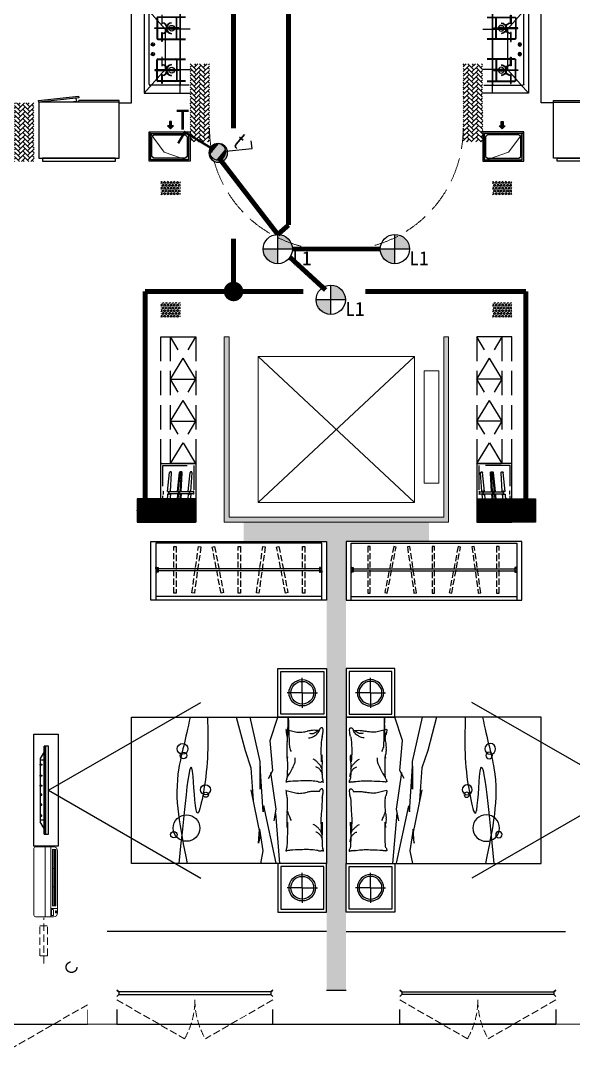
# Model space of a CAD drawing. Extents: x 2803505 to 5851001, y -1372902 to 24339.
# Drawn here: x 3653981 to 3659640, y -947623 to -936883 of the extents above; entities that cross this region are included whole.
import ezdxf
from ezdxf.enums import TextEntityAlignment as Align

# ---------------------------------------------------------------- set-up
doc = ezdxf.new("R2010")
doc.units = 0
doc.header["$LTSCALE"] = 1000
doc.header["$MEASUREMENT"] = 0
for name, pattern in [('3.5方案汇报，与郭总、侯月琴确定户型_t8$0$高层_t8$0$DASH', [0.35, 0.25, -0.1]), ('A户型$0$DASH', [0.35, 0.25, -0.1]), ('DASH', [0.35, 0.25, -0.1]), ('HIDDEN', [0.375, 0.25, -0.125])]:
    doc.linetypes.add(name, pattern=pattern)
doc.layers.get('0').update_dxf_attribs({"linetype": 'CONTINUOUS'})
for name, color, linetype in [('!!电气', 1, 'CONTINUOUS'), ('3-栏杆1', 252, 'CONTINUOUS'), ('3.5方案汇报，与郭总、侯月琴确定户型_t8$0$2020.03.04 -1安徽标准化洋房户型(UA）_t8_t8$0$A-家具-FURN', 251, 'CONTINUOUS'), ('3.5方案汇报，与郭总、侯月琴确定户型_t8$0$2020.03.04 -1安徽标准化洋房户型(UA）_t8_t8$0$fur', 252, 'CONTINUOUS'), ('3.5方案汇报，与郭总、侯月琴确定户型_t8$0$2020.03.04 -1安徽标准化洋房户型(UA）_t8_t8$0$FURN', 252, 'CONTINUOUS'), ('3.5方案汇报，与郭总、侯月琴确定户型_t8$0$2020.03.04 -1安徽标准化洋房户型(UA）_t8_t8$0$看线', 154, 'CONTINUOUS'), ('3.5方案汇报，与郭总、侯月琴确定户型_t8$0$高层_t8$0$LS-家具-LB', 8, 'CONTINUOUS'), ('5fur', 175, 'CONTINUOUS'), ('A-标注', 1, 'CONTINUOUS'), ('AH-FURNITURE', 1, 'CONTINUOUS'), ('DIM-照明', 7, 'CONTINUOUS'), ('E-天花灯具', 92, 'CONTINUOUS'), ('E-灯具开关', 92, 'CONTINUOUS'), ('EQUIP-照明', 3, 'CONTINUOUS'), ('EQUIP-箱柜', 3, 'CONTINUOUS'), ('LS-家具-LB', 8, 'CONTINUOUS'), ('LVTRY', 252, 'CONTINUOUS'), ('VPIPE-雨水', 4, 'DASH'), ('WIRE-动力', 7, 'CONTINUOUS'), ('WIRE-插座', 2, 'CONTINUOUS'), ('WIRE-照明', 2, 'CONTINUOUS'), ('保温', 6, 'CONTINUOUS'), ('建筑-排气道', 252, 'CONTINUOUS'), ('看线', 185, 'CONTINUOUS')]:
    doc.layers.add(name, color=color, linetype=linetype)
for name, color, linetype, lineweight in [('3.5方案汇报，与郭总、侯月琴确定户型_t8$0$STAIR', 2, 'CONTINUOUS', 18), ('PUB_HATCH', 8, 'CONTINUOUS', 9), ('STAIR', 252, 'CONTINUOUS', 20), ('WINDOW', 146, 'CONTINUOUS', 20), ('填充', 251, 'CONTINUOUS', 5), ('平面-空调室内机', 176, 'CONTINUOUS', 9), ('平面-空调预留孔', 252, 'CONTINUOUS', 15), ('立面-洞口示意', 252, 'CONTINUOUS', 13)]:
    doc.layers.add(name, color=color, linetype=linetype, lineweight=lineweight)
doc.styles.add('_TCH_LABEL', font='COMPLEX', dxfattribs={"bigfont": 'GBCBIG'})
doc.styles.add('_TEL_DIM', font='SIMPLEX', dxfattribs={"width": 0.8, "height": 3.5, "bigfont": 'HZTXT'})
doc.styles.add('DIM_FONT', font='SIMPLEX', dxfattribs={"width": 0.7, "bigfont": 'GBCBIG'})
doc.styles.add('黑体', font='simhei.ttf')
pattern_1 = [(45, (0, 0), (0, 47.4157523), [100.584, -33.528]), (135, (23.708, 23.708), (3e-15, 47.4157523), [100.584, -33.528])]
pattern_2 = [(90, (0, 0), (-16.49778, 1e-15), [9.525, -19.05]), (210, (0, 0), (8.24889, -14.2874966), [9.525, -19.05]), (150, (6e-16, 9.525), (-8.24889, -14.2874966), [9.525, -19.05])]

# ---------------------------------------------------------------- blocks, each defined once
blk = doc.blocks.new('rtyg7uyhg')
at = {"layer": 'LVTRY'}
for p, q in [((193590, 45458), (193590, 45069)), ((194235, 45489), (193621, 45489)), ((193926, 45440), (193940, 45432)), ((194265, 45069), (194265, 45458)), ((193621, 45131), (193621, 45346)), ((193682, 45407), (193888, 45407)), ((193896, 45430), (193858, 45326)), ((193858, 45326), (193875, 45316)), ((193875, 45316), (193946, 45401)), ((194010, 45346), (194010, 45131)), ((194051, 45131), (194051, 45346)), ((194112, 45407), (194173, 45407)), ((194235, 45346), (194235, 45131)), ((193621, 45039), (194235, 45039)), ((193948, 45069), (193682, 45069)), ((194173, 45069), (194112, 45069))]:
    blk.add_line(p, q, dxfattribs=at)
for centre, radius in [((193866, 45438), 20.5), ((193989, 45438), 20.5), ((194071, 45438), 20.5), ((193815, 45238), 25.6), ((194137, 45238), 25.6)]:
    blk.add_circle(centre, radius, dxfattribs=at)
for centre, radius, start, end in [((193621, 45458), 30.7, 90, 180), ((193916, 45423), 20.5, 60, 159.4623), ((193930, 45414), 20.5, 320.5377, 60), ((194235, 45458), 30.7, 360, 90), ((193682, 45346), 61.4, 90, 180), ((193948, 45346), 61.4, 360, 90), ((194112, 45346), 61.4, 90, 180), ((194173, 45346), 61.4, 360, 90), ((193682, 45131), 61.4, 180, 270), ((193948, 45131), 61.4, 270, 360), ((194112, 45131), 61.4, 180, 270), ((194173, 45131), 61.4, 270, 360), ((193621, 45069), 30.7, 180, 270), ((194235, 45069), 30.7, 270, 360)]:
    blk.add_arc(centre, radius, start, end, dxfattribs=at)
at = {"layer": 'LVTRY', "style": 'DIM_FONT', "width": 0.8, "flags": 9}
for tag in ['YSIZE', 'XSIZE']:
    blk.add_attdef(tag, (193928, 45488), '', height=0.5, rotation=90, dxfattribs=at)
blk = doc.blocks.new('A$C60D053AF')
at = {"layer": 'AH-FURNITURE', "color": 8}
for p, q in [((233, -90), (128, -90)), ((193, -71), (328, -71)), ((193, -91), (328, -91)), ((342, -97), (370, -143)), ((356, -83), (384, -129)), ((233, -110), (128, -110)), ((245, -129), (245, -122)), ((265, -129), (265, -122)), ((255, -281), (255, -251)), ((255, -281), (393, -281)), ((393, -281), (393, -251))]:
    blk.add_line(p, q, dxfattribs=at)
for points in [[(170, -68, 1), (170, -94), (193, -94), (193, -68)], [(234, -251), (414, -251, 0.414214), (424, -241), (424, -111, 0.414214), (414, -101), (234, -101, 0.414214), (224, -111), (224, -241, 0.414214)], [(268, -122), (268, -107, 0.414214), (248, -87), (233, -87), (233, -113), (242, -113), (242, -122)], [(242, -152, 1), (268, -152), (268, -129), (242, -129)], [(384, -161, 1), (402, -143), (386, -127), (368, -145)]]:
    blk.add_lwpolyline(points, format="xyb", close=True, dxfattribs=at)
for centre, radius in [((100, -100), 30), ((255, -152), 15), ((255, -152), 10), ((393, -152), 15), ((393, -152), 10)]:
    blk.add_circle(centre, radius, dxfattribs=at)
for radius in [40, 20]:
    blk.add_arc((328, -111), radius, 45, 90, dxfattribs=at)
blk = doc.blocks.new('A-Kitchen-7')
at = {"layer": 'LVTRY'}
for p, q in [((-519, 780), (-7, 834)), ((-4, 811), (-515, 756)), ((-29, 767), (-35, 806)), ((-7, 834), (-4, 811)), ((-515, 756), (-519, 780)), ((515, 756), (-515, 756)), ((-515, 756), (-515, 40)), ((-486, 761), (-485, 756)), ((-29, 767), (-112, 756)), ((515, 780), (0, 780)), ((0, 756), (0, 780)), ((515, 756), (515, 780)), ((515, 40), (515, 756)), ((-515, 40), (515, 40))]:
    blk.add_line(p, q, dxfattribs=at)
blk.add_lwpolyline([(-469, 40), (-469, 0), (469, 0), (469, 40)], close=True, dxfattribs=at)
blk = doc.blocks.new('FRSDFDGDGDRGDR')
at = {"layer": '平面-空调预留孔', "color": 252}
for p, q in [((699612, 775044), (699612, 775441)), ((699619, 775448), (699746, 775448)), ((699746, 775448), (699746, 775355)), ((699720, 775342), (699720, 775143)), ((699727, 775349), (699740, 775349)), ((699727, 775136), (699740, 775136)), ((699746, 775130), (699746, 775037)), ((699746, 775037), (699619, 775037))]:
    blk.add_line(p, q, dxfattribs=at)
blk.add_lwpolyline([(699766, 775167), (699793, 775154), (699793, 775057), (699766, 775044), (699766, 775018), (699619, 775018, -0.414214), (699593, 775044), (699593, 775441, -0.414214), (699619, 775468), (699766, 775468), (699766, 775441), (699793, 775428), (699793, 775332), (699766, 775318)], format="xyb", close=True, dxfattribs=at)
for centre, radius in [((699740, 775332), 10.6), ((699740, 775243), 15.8), ((699740, 775154), 10.6)]:
    blk.add_circle(centre, radius, dxfattribs=at)
for centre, start, end in [((699619, 775441), 90, 180), ((699727, 775342), 90, 180), ((699740, 775355), 270, 360), ((699727, 775143), 180, 270), ((699740, 775130), 0, 90), ((699619, 775044), 180, 270)]:
    blk.add_arc(centre, 6.6, start, end, dxfattribs=at)
blk = doc.blocks.new('*U153')
h = blk.add_hatch(color=5)
h.set_gradient(color1=(0, 0, 255), rotation=180, tint=1)
h.paths.add_polyline_path([(0, 0), (-6.35, -6.35), (-6.35, -2.159), (-15, -2.159), (-15, 2.159), (-6.35, 2.159), (-6.35, 6.35)])
at = {"color": 0, "linetype": 'Continuous'}
blk.add_lwpolyline([(0, 0), (-6.35, -6.35), (-6.35, -2.159), (-15, -2.159), (-15, 2.159), (-6.35, 2.159), (-6.35, 6.35)], close=True, dxfattribs=at)
blk = doc.blocks.new('GDGDRGDRGRD')
at = {"layer": 'PUB_HATCH'}
blk.add_hatch(color=252, dxfattribs=at).paths.add_polyline_path([(430320, 370174), (430320, 370444), (430180, 370444), (430180, 370429), (430285, 370429), (430305, 370409), (430305, 370209), (430285, 370189), (429965, 370189), (429945, 370209), (429945, 370409), (429965, 370429), (430070, 370429), (430070, 370444), (429930, 370444), (429930, 370174)])
at = {"layer": 'LVTRY', "color": 251}
for p, q in [((430081, 371515), (429865, 371758)), ((430335, 371758), (429865, 371758)), ((429865, 371758), (429865, 370858)), ((430235, 370858), (430235, 371758)), ((430335, 371515), (430081, 371515)), ((430081, 371515), (430081, 371100)), ((429865, 370858), (430081, 371100)), ((430081, 371100), (430335, 371100)), ((429865, 370858), (430335, 370858))]:
    blk.add_line(p, q, dxfattribs=at)
at = {"layer": 'LVTRY'}
for p, q in [((429915, 370948), (429915, 371668)), ((429925, 371678), (430325, 371678)), ((429995, 371628), (429995, 371418)), ((430000, 371628), (430000, 371418)), ((430290, 371638), (430005, 371638)), ((430290, 371633), (430005, 371633)), ((430045, 371658), (430045, 371568)), ((430050, 371658), (430045, 371658)), ((430050, 371568), (430050, 371658)), ((430195, 371418), (430195, 371628)), ((430200, 371418), (430200, 371628)), ((430235, 371668), (430235, 370948)), ((429975, 371526), (430102, 371526)), ((429975, 371521), (429975, 371526)), ((430102, 371521), (429975, 371521)), ((430045, 371568), (430050, 371568)), ((430220, 371526), (430092, 371526)), ((430092, 371526), (430092, 371521)), ((430092, 371521), (430220, 371521)), ((430102, 371526), (430102, 371521)), ((430220, 371521), (430220, 371526)), ((430235, 371100), (430235, 371515)), ((430005, 371413), (430290, 371413)), ((430005, 371408), (430290, 371408)), ((430045, 371388), (430045, 371478)), ((430045, 371478), (430050, 371478)), ((430050, 371478), (430050, 371388)), ((429935, 371358), (429974, 371358)), ((429955, 371339), (429955, 371378)), ((430050, 371388), (430045, 371388)), ((429935, 371258), (429974, 371258)), ((429955, 371239), (429955, 371278)), ((429995, 370988), (429995, 371198)), ((430000, 370988), (430000, 371198)), ((430005, 371208), (430290, 371208)), ((430005, 371203), (430290, 371203)), ((430045, 371228), (430045, 371138)), ((430050, 371228), (430045, 371228)), ((430050, 371138), (430050, 371228)), ((430195, 371198), (430195, 370988)), ((430200, 371198), (430200, 370988)), ((430102, 371096), (429975, 371096)), ((429975, 371096), (429975, 371091)), ((429975, 371091), (430102, 371091)), ((430045, 371138), (430050, 371138)), ((430092, 371091), (430092, 371096)), ((430092, 371096), (430220, 371096)), ((430220, 371091), (430092, 371091)), ((430102, 371091), (430102, 371096)), ((430220, 371096), (430220, 371091)), ((430290, 370983), (430005, 370983)), ((430290, 370978), (430005, 370978)), ((430045, 370958), (430045, 371048)), ((430045, 371048), (430050, 371048)), ((430050, 371048), (430050, 370958)), ((430325, 370938), (429925, 370938)), ((430050, 370958), (430045, 370958))]:
    blk.add_line(p, q, dxfattribs=at)
at = {"layer": 'LVTRY', "color": 252}
for p, q in [((430070, 370429), (430070, 370444)), ((430180, 370429), (430180, 370444))]:
    blk.add_line(p, q, dxfattribs=at)
at = {"layer": 'LVTRY'}
blk.add_lwpolyline([(429609, 370758), (429735, 370758), (429735, 371758), (427635, 371758)], dxfattribs=at)
at = {"layer": 'LVTRY', "color": 252}
for points in [[(430335, 370159), (429915, 370159), (429915, 370459), (430335, 370459)], [(430320, 370174), (429930, 370174), (429930, 370444), (430320, 370444)], [(429965, 370429), (430285, 370429), (430305, 370409), (430305, 370209), (430285, 370189), (429965, 370189), (429945, 370209), (429945, 370409), (429965, 370429)]]:
    blk.add_lwpolyline(points, close=True, dxfattribs=at)
at = {"layer": 'LVTRY'}
for centre, radius in [((430147, 371523), 29.7), ((430147, 371523), 11.7), ((429955, 371358), 17), ((429955, 371258), 17), ((430147, 371093), 29.7), ((430147, 371093), 11.7)]:
    blk.add_circle(centre, radius, dxfattribs=at)
for centre, radius, start, end in [((429925, 371668), 10, 90, 180), ((430005, 371628), 10, 90, 180), ((430005, 371628), 5, 90, 180), ((430190, 371628), 10, 0, 90), ((430190, 371628), 5, 0, 90), ((430225, 371668), 10, 0, 90), ((430047, 371523), 56.7, 2.2742, 87.7258), ((430047, 371523), 52.2, 2.4704, 87.5296), ((430047, 371523), 56.7, 272.2742, 357.7258), ((430047, 371523), 52.2, 272.4704, 357.5296), ((430147, 371523), 56.7, 92.2742, 177.7258), ((430147, 371523), 56.7, 182.2742, 267.7258), ((430147, 371523), 52.2, 92.4704, 177.5296), ((430147, 371523), 52.2, 182.4704, 267.5296), ((430005, 371418), 10, 180, 270), ((430005, 371418), 5, 180, 270), ((430190, 371418), 5, 270, 0), ((430190, 371418), 10, 270, 0), ((430005, 371198), 10, 90, 180), ((430005, 371198), 5, 90, 180), ((430190, 371198), 10, 0, 90), ((430190, 371198), 5, 0, 90), ((430047, 371093), 56.7, 2.2742, 87.7258), ((430047, 371093), 52.2, 2.4704, 87.5296), ((430047, 371093), 56.7, 272.2742, 357.7258), ((430047, 371093), 52.2, 272.4704, 357.5296), ((430147, 371093), 56.7, 92.2742, 177.7258), ((430147, 371093), 56.7, 182.2742, 267.7258), ((430147, 371093), 52.2, 92.4704, 177.5296), ((430147, 371093), 52.2, 182.4704, 267.5296), ((430005, 370988), 10, 180, 270), ((430005, 370988), 5, 180, 270), ((430190, 370988), 5, 270, 0), ((430190, 370988), 10, 270, 0), ((429925, 370948), 10, 180, 270), ((430225, 370948), 10, 270, 0)]:
    blk.add_arc(centre, radius, start, end, dxfattribs=at)
at = {"layer": '立面-洞口示意', "color": 252}
blk.add_lwpolyline([(430335, 370159), (430071, 370253), (429915, 370459)], dxfattribs=at)
at = {"xscale": -1, "rotation": 270}
blk.add_blockref('FRSDFDGDGDRGDR', (-345583, -327434), dxfattribs=at)
at = {"xscale": -1}
blk.add_blockref('rtyg7uyhg', (622600, 326770), dxfattribs=at)
at = {"rotation": 270}
blk.add_blockref('A$C60D053AF', (430335, 372358), dxfattribs=at)
at = {"layer": 'LVTRY', "color": 1, "extrusion": (0, 0, -1), "xscale": -0.7999999999883585, "yscale": 0.7999999999883585, "zscale": -0.7999999999883585}
blk.add_blockref('A-Kitchen-7', (-429197, 370159), dxfattribs=at)
at = {"layer": '建筑-排气道', "xscale": -5, "yscale": 5, "zscale": 5, "rotation": 90}
blk.add_blockref('*U153', (430135, 370491), dxfattribs=at)
blk = doc.blocks.new('GDFGDGRD')
at = {"layer": '保温', "linetype": 'ByBlock', "ltscale": 10}
h = blk.add_hatch(dxfattribs=at)
h.set_pattern_fill('AR-HBONE', color=251, scale=55)
h.set_pattern_definition(pattern_1)
h.paths.add_polyline_path([(431617, 372624), (431817, 372624), (431817, 373424), (431617, 373424)])
h = blk.add_hatch(dxfattribs=at)
h.set_pattern_fill('AR-HBONE', color=251, scale=55)
h.set_pattern_definition(pattern_1)
h.paths.add_polyline_path([(434617, 372624), (434417, 372624), (434416, 373424), (434616, 373424)])
h = blk.add_hatch(dxfattribs=at)
h.set_pattern_fill('AR-HBONE', color=251, scale=55)
h.set_pattern_definition(pattern_1)
h.paths.add_polyline_path([(430018, 372424), (430017, 373024), (429817, 373024), (429818, 372424)])
at = {"layer": '保温', "linetype": 'Continuous', "ltscale": 10}
h = blk.add_hatch(dxfattribs=at)
h.set_pattern_fill('HEX', color=251, scale=10, angle=90, style=0)
h.set_pattern_definition(pattern_2)
h.paths.add_polyline_path([(431317, 372074), (431517, 372074), (431517, 372224), (431317, 372224)])
h = blk.add_hatch(dxfattribs=at)
h.set_pattern_fill('HEX', color=251, scale=10, angle=90, style=0)
h.set_pattern_definition(pattern_2)
h.paths.add_polyline_path([(434917, 372074), (434717, 372074), (434716, 372224), (434916, 372224)])
h = blk.add_hatch(dxfattribs=at)
h.set_pattern_fill('HEX', color=251, scale=10, angle=90, style=0)
h.set_pattern_definition(pattern_2)
h.paths.add_polyline_path([(431317, 370824), (431517, 370824), (431517, 370974), (431317, 370974)])
h = blk.add_hatch(dxfattribs=at)
h.set_pattern_fill('HEX', color=251, scale=10, angle=90, style=0)
h.set_pattern_definition(pattern_2)
h.paths.add_polyline_path([(434917, 370824), (434717, 370824), (434716, 370974), (434916, 370974)])
h = blk.add_hatch(dxfattribs=at)
h.set_pattern_fill('HEX', color=251, scale=10, angle=90, style=0)
h.set_pattern_definition([(90, (-70765.891, -151624.736), (-16.49778, 1e-15), [9.525, -19.05]), (210, (-70765.891, -151624.736), (8.24889, -14.2874966), [9.525, -19.05]), (150, (-70765.891, -151615.211), (-8.24889, -14.2874966), [9.525, -19.05])])
h.paths.add_polyline_path([(434067, 368524), (434067, 368724), (432167, 368724), (432167, 368524)])
h = blk.add_hatch(dxfattribs=at)
h.set_pattern_fill('HEX', color=251, scale=10, angle=90, style=0)
h.set_pattern_definition([(90, (-70765.891, -152124.736), (-16.49778, 1e-15), [9.525, -19.05]), (210, (-70765.891, -152124.736), (8.24889, -14.2874966), [9.525, -19.05]), (150, (-70765.891, -152115.211), (-8.24889, -14.2874966), [9.525, -19.05])])
h.paths.add_polyline_path([(433017, 363924), (433217, 363924), (433217, 368524), (433017, 368524)])
at = {"layer": '保温', "color": 251, "linetype": 'ByBlock', "ltscale": 10}
blk.add_line((433017, 363924), (433217, 363924), dxfattribs=at)
blk = doc.blocks.new('dongkong')
at = {"layer": '平面-空调预留孔', "color": 8, "linetype": 'HIDDEN', "ltscale": 0.3}
for p, q in [((-603796, 210900), (-603796, 210431)), ((-603836, 210821), (-603836, 210511)), ((-603836, 210821), (-603756, 210821)), ((-603756, 210821), (-603756, 210511))]:
    blk.add_line(p, q, dxfattribs=at)
blk.add_lwpolyline([(-603756, 210511), (-603836, 210511)], dxfattribs=at)
blk = doc.blocks.new('A$C001338C2')
at = {"color": 8}
for p, q in [((845, 304), (55, 304)), ((109, 215), (109, 304)), ((0, 249), (0, 22)), ((900, 22), (900, 249)), ((22, 0), (878, 0))]:
    blk.add_line(p, q, dxfattribs=at)
at = {"color": 8, "lineweight": 5}
for p, q in [((865, 279), (144, 279)), ((144, 279), (144, 266)), ((387, 279), (144, 279)), ((144, 279), (144, 253)), ((387, 240), (387, 279)), ((865, 279), (622, 279)), ((622, 279), (622, 240)), ((865, 253), (865, 279)), ((900, 215), (0, 215)), ((900, 143), (0, 143)), ((144, 266), (865, 266)), ((144, 240), (144, 253)), ((144, 253), (865, 253)), ((865, 240), (144, 240)), ((622, 240), (387, 240)), ((865, 266), (865, 240))]:
    blk.add_line(p, q, dxfattribs=at)
at = {"color": 8}
for points in [[(73, 275), (57, 275, -0.414214), (51, 281), (51, 283, -0.414214), (57, 289), (73, 289, -0.414214), (79, 283), (79, 281, -0.414214)], [(89, 226), (22, 226, -0.414214), (17, 232), (17, 243, -0.414214), (22, 249), (89, 249, -0.414214), (95, 243), (95, 232, -0.414214)]]:
    blk.add_lwpolyline(points, format="xyb", close=True, dxfattribs=at)
for centre, radius, start, end in [((55, 249), 55, 90, 180), ((845, 249), 55, 360, 90), ((22, 22), 22, 180, 270), ((878, 22), 22, 270, 360)]:
    blk.add_arc(centre, radius, start, end, dxfattribs=at)
blk = doc.blocks.new('ASDFSD')
at = {"layer": '3-栏杆1', "color": 5}
for p, q in [((681763, 334938), (681742, 334955)), ((681742, 334955), (681763, 334938)), ((681742, 334888), (681763, 334908)), ((683322, 334937), (681763, 334938)), ((681763, 334938), (681763, 334908)), ((681763, 334908), (683322, 334908)), ((683322, 334938), (683342, 334955)), ((683342, 334955), (683322, 334938)), ((683322, 334938), (683322, 334908)), ((683322, 334908), (683342, 334888)), ((683342, 334888), (683322, 334908))]:
    blk.add_line(p, q, dxfattribs=at)
blk = doc.blocks.new('FGDGDGRDGRRD')
at = {"color": 252}
for p, q in [((430035, 366458), (430035, 367058)), ((430035, 367058), (430395, 367058)), ((430035, 366458), (430035, 367058)), ((430035, 367058), (430395, 367058)), ((430395, 367058), (430395, 366458)), ((430395, 367058), (430395, 367058)), ((430395, 367058), (430395, 366458)), ((430395, 367058), (430395, 367058)), ((430395, 366458), (430035, 366458)), ((430395, 366458), (430035, 366458))]:
    blk.add_line(p, q, dxfattribs=at)
at = {"layer": '5fur', "color": 252, "linetype": 'A户型$0$DASH'}
for p, q in [((430035, 368358), (430395, 368358)), ((430035, 367058), (430035, 368358)), ((430035, 368358), (430395, 368358)), ((430035, 367058), (430035, 368358)), ((430135, 368358), (430395, 368358)), ((430135, 367058), (430135, 368358)), ((430135, 367925), (430395, 368358)), ((430395, 367925), (430135, 368358)), ((430135, 368358), (430395, 368358)), ((430135, 367058), (430135, 368358)), ((430135, 367925), (430395, 368358)), ((430395, 367925), (430135, 368358)), ((430395, 368358), (430395, 367058)), ((430395, 368358), (430395, 367058)), ((430395, 368358), (430395, 367058)), ((430395, 368358), (430395, 367058)), ((430135, 367925), (430395, 367925)), ((430395, 367492), (430135, 367925)), ((430135, 367492), (430395, 367925)), ((430135, 367925), (430395, 367925)), ((430395, 367492), (430135, 367925)), ((430135, 367492), (430395, 367925)), ((430135, 367492), (430395, 367492)), ((430135, 367058), (430395, 367492)), ((430395, 367058), (430135, 367492)), ((430135, 367492), (430395, 367492)), ((430135, 367058), (430395, 367492)), ((430395, 367058), (430135, 367492)), ((430395, 367058), (430035, 367058)), ((430395, 367058), (430035, 367058)), ((430035, 366458), (430035, 367058)), ((430035, 367058), (430395, 367058)), ((430035, 366458), (430035, 367058)), ((430035, 367058), (430395, 367058)), ((430055, 366478), (430055, 367038)), ((430055, 367038), (430375, 367038)), ((430055, 366478), (430055, 367038)), ((430055, 367038), (430375, 367038)), ((430395, 367058), (430135, 367058)), ((430395, 367058), (430135, 367058)), ((430375, 367038), (430375, 366478)), ((430375, 367038), (430375, 366478)), ((430395, 367058), (430395, 366458)), ((430395, 367058), (430395, 366458)), ((430105, 366773), (430126, 366965)), ((430105, 366773), (430126, 366965)), ((430135, 366773), (430146, 366964)), ((430135, 366773), (430146, 366964)), ((430205, 366773), (430226, 366965)), ((430205, 366773), (430226, 366965)), ((430215, 366773), (430236, 366965)), ((430215, 366773), (430236, 366965)), ((430235, 366773), (430246, 366964)), ((430235, 366773), (430246, 366964)), ((430245, 366773), (430256, 366964)), ((430245, 366773), (430256, 366964)), ((430315, 366773), (430336, 366965)), ((430315, 366773), (430336, 366965)), ((430345, 366773), (430356, 366964)), ((430345, 366773), (430356, 366964)), ((430055, 366774), (430060, 366774)), ((430055, 366774), (430060, 366774)), ((430060, 366774), (430060, 366743)), ((430060, 366774), (430060, 366743)), ((430105, 366773), (430118, 366773)), ((430105, 366773), (430118, 366773)), ((430118, 366776), (430122, 366776)), ((430118, 366741), (430118, 366776)), ((430118, 366776), (430122, 366776)), ((430118, 366741), (430118, 366776)), ((430122, 366741), (430122, 366776)), ((430122, 366741), (430122, 366776)), ((430122, 366773), (430135, 366773)), ((430122, 366773), (430135, 366773)), ((430205, 366773), (430218, 366773)), ((430205, 366773), (430218, 366773)), ((430215, 366773), (430228, 366773)), ((430215, 366773), (430228, 366773)), ((430218, 366776), (430222, 366776)), ((430218, 366741), (430218, 366776)), ((430218, 366776), (430222, 366776)), ((430218, 366741), (430218, 366776)), ((430222, 366741), (430222, 366776)), ((430222, 366741), (430222, 366776)), ((430222, 366773), (430235, 366773)), ((430222, 366773), (430235, 366773)), ((430228, 366776), (430232, 366776)), ((430228, 366741), (430228, 366776)), ((430228, 366776), (430232, 366776)), ((430228, 366741), (430228, 366776)), ((430232, 366741), (430232, 366776)), ((430232, 366741), (430232, 366776)), ((430232, 366773), (430245, 366773)), ((430232, 366773), (430245, 366773)), ((430315, 366773), (430328, 366773)), ((430315, 366773), (430328, 366773)), ((430328, 366776), (430332, 366776)), ((430328, 366741), (430328, 366776)), ((430328, 366776), (430332, 366776)), ((430328, 366741), (430328, 366776)), ((430332, 366741), (430332, 366776)), ((430332, 366741), (430332, 366776)), ((430332, 366773), (430345, 366773)), ((430332, 366773), (430345, 366773)), ((430375, 366774), (430370, 366774)), ((430375, 366774), (430370, 366774)), ((430370, 366774), (430370, 366743)), ((430370, 366774), (430370, 366743)), ((430055, 366743), (430060, 366743)), ((430055, 366743), (430060, 366743)), ((430370, 366769), (430060, 366769)), ((430370, 366769), (430060, 366769)), ((430370, 366748), (430060, 366748)), ((430370, 366748), (430060, 366748)), ((430105, 366744), (430094, 366553)), ((430105, 366744), (430094, 366553)), ((430118, 366744), (430105, 366744)), ((430118, 366744), (430105, 366744)), ((430135, 366744), (430114, 366551)), ((430135, 366744), (430114, 366551)), ((430122, 366741), (430118, 366741)), ((430122, 366741), (430118, 366741)), ((430135, 366744), (430122, 366744)), ((430135, 366744), (430122, 366744)), ((430205, 366744), (430194, 366553)), ((430205, 366744), (430194, 366553)), ((430215, 366744), (430204, 366553)), ((430215, 366744), (430204, 366553)), ((430218, 366744), (430205, 366744)), ((430218, 366744), (430205, 366744)), ((430235, 366744), (430214, 366551)), ((430235, 366744), (430214, 366551)), ((430228, 366744), (430215, 366744)), ((430228, 366744), (430215, 366744)), ((430222, 366741), (430218, 366741)), ((430222, 366741), (430218, 366741)), ((430235, 366744), (430222, 366744)), ((430235, 366744), (430222, 366744)), ((430245, 366744), (430224, 366551)), ((430245, 366744), (430224, 366551)), ((430232, 366741), (430228, 366741)), ((430232, 366741), (430228, 366741)), ((430245, 366744), (430232, 366744)), ((430245, 366744), (430232, 366744)), ((430315, 366744), (430304, 366553)), ((430315, 366744), (430304, 366553)), ((430328, 366744), (430315, 366744)), ((430328, 366744), (430315, 366744)), ((430345, 366744), (430324, 366551)), ((430345, 366744), (430324, 366551)), ((430332, 366741), (430328, 366741)), ((430332, 366741), (430328, 366741)), ((430345, 366744), (430332, 366744)), ((430345, 366744), (430332, 366744)), ((430375, 366743), (430370, 366743)), ((430375, 366743), (430370, 366743)), ((430395, 366458), (430035, 366458)), ((430395, 366458), (430035, 366458)), ((430375, 366478), (430055, 366478)), ((430375, 366478), (430055, 366478))]:
    blk.add_line(p, q, dxfattribs=at)
for centre, start, end in [((430136, 366964), 356.9606, 174.2894), ((430136, 366964), 356.9606, 174.2894), ((430236, 366964), 356.9606, 174.2894), ((430236, 366964), 356.9606, 174.2894), ((430246, 366964), 356.9606, 174.2894), ((430246, 366964), 356.9606, 174.2894), ((430346, 366964), 356.9606, 174.2894), ((430346, 366964), 356.9606, 174.2894), ((430104, 366552), 176.9606, 354.2894), ((430104, 366552), 176.9606, 354.2894), ((430204, 366552), 176.9606, 354.2894), ((430204, 366552), 176.9606, 354.2894), ((430214, 366552), 176.9606, 354.2894), ((430214, 366552), 176.9606, 354.2894), ((430314, 366552), 176.9606, 354.2894), ((430314, 366552), 176.9606, 354.2894)]:
    blk.add_arc(centre, 10, start, end, dxfattribs=at)
blk = doc.blocks.new('3.5方案汇报，与郭总、侯月琴确定户型_t8$0$2020.03.04 -1安徽标准化洋房户型(UA）_t8_t8$0$A-F-Bed1500-4')
at = {"color": 252}
for p, q in [((-750, 0), (750, 0)), ((-750, -2000), (-750, 0)), ((750, 0), (750, -2000)), ((-618, -386), (-597, -304)), ((9, -386), (29, -304)), ((-625, -416), (-618, -386)), ((1, -416), (9, -386)), ((-512, -577), (-750, -499)), ((192, -517), (-182, -572)), ((746, -517), (159, -643)), ((313, -539), (192, -517)), ((750, -479), (236, -522)), ((-204, -550), (-512, -577)), ((-121, -594), (-204, -550)), ((159, -643), (220, -649)), ((-297, -682), (-750, -782)), ((-11, -682), (-297, -682)), ((220, -649), (-248, -682)), ((-248, -682), (-11, -682)), ((-6, -775), (462, -682)), ((400, -687), (620, -654)), ((543, -698), (400, -687)), ((462, -682), (543, -698)), ((620, -654), (750, -679)), ((-750, -927), (-407, -836)), ((-407, -836), (-231, -775)), ((-231, -775), (103, -753)), ((750, -2000), (-750, -2000))]:
    blk.add_line(p, q, dxfattribs=at)
for points in [[(-221, -48, 0.027842), (-245, -59, 0.048685), (-258, -67, 0.023666), (-285, -92, 0.031223), (-305, -112, 0.046801), (-310, -120, 0.023191), (-318, -137)], [(-139, -43, 0.088153), (-174, -46, 0.088153), (-205, -62, 0.077547), (-227, -83, 0.077547), (-241, -110)], [(-135, -403, 0.016108), (-174, -377, 0.024599), (-201, -362, 0.009477), (-250, -338, 0.015937), (-280, -326, 0.072521), (-296, -323, 0.033339), (-333, -322)], [(-522, -402, 0.009729), (-744, -393, 0.002723), (-442, -382, 0.007971), (-420, -373, 0.007971), (-398, -364)], [(213, -402, 0.009729), (241, -393, 0.009729), (268, -382, 0.007971), (289, -373, 0.007971), (311, -364)]]:
    blk.add_lwpolyline(points, format="xyb", dxfattribs=at)
for centre, radius in [((-6, -1242), 51.6), ((46, -1237), 26.2), ((387, -1436), 136), ((-425, -1477), 55.7), ((-357, -1467), 33.5), ((455, -1566), 33.1)]:
    blk.add_circle(centre, radius, dxfattribs=at)
for centre, radius, start, end in [((-628, -50), 13.1, 101.2724, 206.5805), ((-610, -41), 34.2, 206.5805, 265.5998), ((-613, -126), 90.4, 90, 101.2724), ((-123, -128), 492, 173.7676, 180), ((-667, -163), 89.9, 41.4429, 53.7359), ((-613, -197), 161, 81.5628, 90), ((-676, -199), 140, 45.0976, 62.7964), ((-639, -138), 52.6, 25.3551, 41.4429), ((-634, -339), 305, 74.256, 81.5628), ((-676, -199), 140, 27.3988, 45.0976), ((-486, 188), 242, 254.256, 262.4531), ((-402, 1075), 1133, 264.1433, 270.0013), ((-402, 991), 1049, 270, 276.0867), ((-335, -197), 152, 92.5386, 100.1899), ((-468, -1934), 1890, 84.6187, 86.79), ((-329, -334), 290, 85.1982, 92.5386), ((-232, 825), 873, 265.1982, 269.4243), ((-226, 1446), 1494, 269.4243, 271.9079), ((-203, 773), 821, 271.9079, 275.2592), ((-133, 9), 53.9, 275.2592, 300.6513), ((-91, -62), 28.9, 85.6975, 120.6513), ((814, -225), 913, 172.3191, 176.6313), ((106, -129), 198, 167.8905, 172.3191), ((-90, -58), 25.1, 68.2117, 85.6975), ((-72, -49), 15.6, 158.0096, 201.421), ((-328, -36), 246, 347.8905, 351.8665), ((-83, -44), 4.28, 78.1069, 158.0096), ((-117, -66), 32.8, 351.8665, 21.421), ((-81, -38), 2.32, 258.1069, 19.564), ((-82, -38), 3.42, 19.564, 68.2117), ((-2, -50), 13.1, 101.2724, 206.5805), ((17, -41), 34.2, 206.5805, 265.5998), ((13, -126), 90.4, 90, 101.2724), ((503, -128), 492, 173.7676, 180), ((13, -197), 161, 81.5628, 90), ((-8, -339), 305, 74.256, 81.5628), ((348, 4073), 4127, 266.206, 268.1915), ((307, 625), 683, 262.4531, 270), ((307, 991), 1049, 270, 276.0867), ((339, -334), 290, 85.1982, 92.5386), ((499, 6157), 6204, 268.4057, 269.6046), ((436, 825), 873, 265.1982, 269.4243), ((539, -254), 225, 133.8115, 140.9651), ((654, -374), 392, 128.3886, 133.8115), ((458, -127), 76.8, 117.2396, 128.3886), ((362, 474), 529, 276.0867, 280.1899), ((530, -267), 234, 110.8603, 117.2396), ((443, 1446), 1494, 269.4243, 271.9079), ((522, -142), 99.2, 143.8234, 161.5603), ((522, -142), 99.2, 126.0864, 143.8234), ((522, -142), 99.2, 105.9352, 126.0864), ((443, 2583), 2631, 271.0647, 272.9365), ((522, -142), 99.2, 85.7841, 105.9352), ((573, 9), 53.9, 275.2592, 300.6513), ((615, -62), 28.9, 85.6975, 120.6513), ((1521, -225), 913, 172.3191, 176.6313), ((812, -129), 198, 167.8905, 172.3191), ((616, -58), 25.1, 68.2117, 85.6975), ((634, -49), 15.6, 158.0096, 201.421), ((378, -36), 246, 347.8905, 351.8665), ((623, -44), 4.28, 78.1069, 158.0096), ((589, -66), 32.8, 351.8665, 21.421), ((625, -38), 2.32, 258.1069, 19.564), ((624, -38), 3.42, 19.564, 68.2117), ((-411, -128), 204, 180, 189.6844), ((257, -14), 882, 189.6844, 192.1984), ((-915, -267), 317, 8.0051, 12.1984), ((-728, -181), 151, 21.8149, 25.3551), ((-779, -201), 206, 18.7799, 21.8149), ((-637, -153), 56.2, 0, 18.7799), ((-673, -153), 91.5, 345.3149, 0), ((-676, -199), 140, 16.515, 27.3988), ((-676, -199), 140, 5.6311, 16.515), ((581, -211), 679, 176.6313, 181.6331), ((215, -128), 204, 180, 189.6844), ((883, -14), 882, 189.6844, 192.1984), ((-289, -267), 317, 8.0051, 12.1984), ((535, -215), 200, 151.6832, 156.9972), ((402, -143), 49.3, 140.9651, 151.6832), ((1287, -211), 679, 176.6313, 181.6331), ((-1253, -315), 659, 2.6649, 8.0051), ((-663, -287), 67.7, 345.9548, 2.6649), ((1267, -192), 1365, 181.6331, 183.055), ((13520, 462), 13636, 183.055, 183.5049), ((-627, -315), 659, 2.6649, 8.0051), ((-37, -287), 67.7, 345.9548, 2.6649), ((1973, -192), 1365, 181.6331, 183.055), ((14226, 462), 13636, 183.055, 183.5049), ((-624, -416), 0.917, 165.9551, 274.0829), ((-644, -147), 271, 274.0829, 279.4841), ((-637, -188), 230, 279.4841, 287.3864), ((-532, -521), 120, 96.4341, 107.3864), ((-529, -547), 146, 78.4414, 96.4341), ((-433, 75), 484, 262.0392, 271.8979), ((-485, 994), 1405, 272.7491, 274.6176), ((-274, -1618), 1216, 92.6096, 94.6176), ((-245, -6118), 5719, 89.7135, 90.9704), ((-321, -341), 62.9, 250.7863, 262.776), ((-222, -1563), 1164, 86.426, 89.7135), ((-159, -547), 146, 77.131, 86.426), ((-136, -449), 45.3, 62.7159, 77.131), ((-80, -341), 76.7, 242.7159, 253.7788), ((-77, -330), 87.5, 253.7788, 262.8796), ((230, -352), 321, 183.5049, 189.9984), ((-88, -416), 1.32, 262.8796, 343.3022), ((-105, -411), 19.3, 343.3022, 9.9984), ((2, -416), 0.917, 165.9551, 274.0829), ((-17, -147), 271, 274.0829, 279.4841), ((-11, -188), 230, 279.4841, 287.3864), ((94, -521), 120, 96.4341, 107.3864), ((136, -2065), 1664, 86.5821, 91.9051), ((281, -179), 230, 258.4414, 272.7491), ((225, 994), 1405, 272.7491, 274.6176), ((423, -6118), 5719, 89.7135, 90.9704), ((412, 654), 1057, 265.3453, 268.2684), ((436, -1618), 1216, 92.6096, 94.6176), ((446, -1563), 1164, 86.426, 89.7135), ((495, -1386), 985, 85.0595, 88.6357), ((570, -449), 45.3, 62.7159, 77.131), ((626, -341), 76.7, 242.7159, 253.7788), ((629, -330), 87.5, 253.7788, 262.8796), ((936, -352), 321, 183.5049, 189.9984), ((618, -416), 1.32, 262.8796, 343.3022), ((601, -411), 19.3, 343.3022, 9.9984)]:
    blk.add_arc(centre, radius, start, end, dxfattribs=at)
for points, knots in [([(-750, -1221), (-477, -1215), (-219, -1207), (407, -1344), (-750, -1378), (204, -1457), (750, -1514)], [0, 0, 0, 0, 692.785923, 915.160849, 1290.08623, 2337.669759, 2337.669759, 2337.669759, 2337.669759]), ([(-750, -1399), (-520, -1445), (-9, -1600), (374, -1500), (750, -1430)], [0, 0, 0, 0, 470.099243, 1589.098475, 1589.098475, 1589.098475, 1589.098475])]:
    blk.add_open_spline(points, degree=3, knots=knots, dxfattribs=at)
blk = doc.blocks.new('3.5方案汇报，与郭总、侯月琴确定户型_t8$0$2020.03.04 -1安徽标准化洋房户型(UA）_t8_t8$0$VCBCXVBCXVBV')
at = {"color": 252}
for p, q in [((212022, 120965), (212022, 121120)), ((212022, 120965), (211867, 120965)), ((212022, 120965), (212022, 120810)), ((212022, 120965), (212177, 120965)), ((212022, 118965), (212022, 119120)), ((212022, 118965), (211867, 118965)), ((212022, 118965), (212022, 118810)), ((212022, 118965), (212177, 118965))]:
    blk.add_line(p, q, dxfattribs=at)
for points in [[(211772, 120715), (211772, 121215), (212272, 121215), (212272, 120715)], [(211802, 120745), (211802, 121185), (212242, 121185), (212242, 120745)], [(211772, 119215), (211772, 118715), (212272, 118715), (212272, 119215)], [(211802, 119185), (211802, 118745), (212242, 118745), (212242, 119185)]]:
    blk.add_lwpolyline(points, close=True, dxfattribs=at)
for centre, radius in [((212022, 120965), 135), ((212022, 120965), 117), ((212022, 118965), 135), ((212022, 118965), 117)]:
    blk.add_circle(centre, radius, dxfattribs=at)
at = {"layer": '3.5方案汇报，与郭总、侯月琴确定户型_t8$0$2020.03.04 -1安徽标准化洋房户型(UA）_t8_t8$0$A-家具-FURN', "color": 252, "rotation": 270}
blk.add_blockref('3.5方案汇报，与郭总、侯月琴确定户型_t8$0$2020.03.04 -1安徽标准化洋房户型(UA）_t8_t8$0$A-F-Bed1500-4', (212272, 119965), dxfattribs=at)
blk = doc.blocks.new('3.5方案汇报，与郭总、侯月琴确定户型_t8$0$2020.03.04 -1安徽标准化洋房户型(UA）_t8_t8$0$sdfgsdfgsdfg')
at = {"layer": '3.5方案汇报，与郭总、侯月琴确定户型_t8$0$2020.03.04 -1安徽标准化洋房户型(UA）_t8_t8$0$FURN'}
h = blk.add_hatch(dxfattribs=at)
h.set_pattern_fill('ANSI31', color=256, scale=100, angle=225, style=0)
h.set_pattern_definition([(360, (-130272.125, -44238.089), (4e-15, 9.152), [])])
h.paths.add_polyline_path([(-68957.8, -54984.3), (-68957.8, -54178.9), (-68972, -54178.9), (-68972, -54984.3)])
for p, q in [((-68997.5, -54581.6), (-70393.9, -53775.4)), ((-68957.8, -54178.9), (-68997.5, -54178.9)), ((-68997.5, -54178.9), (-68997.5, -54984.3)), ((-68972, -54178.9), (-68972, -54984.3)), ((-68957.8, -54178.9), (-68957.8, -54984.3)), ((-68957.8, -54230.8), (-68920, -54290.5)), ((-68920, -54872.7), (-68920, -54290.5)), ((-68957.8, -54306.5), (-68920, -54306.5)), ((-68937.6, -54343.1), (-68937.6, -54352.6)), ((-68920, -54343.1), (-68937.6, -54343.1)), ((-68937.6, -54352.6), (-68920, -54352.6)), ((-68920, -54352.6), (-68920, -54343.1)), ((-68937.6, -54444.2), (-68937.6, -54453.8)), ((-68920, -54444.2), (-68937.6, -54444.2)), ((-68937.6, -54453.8), (-68920, -54453.8)), ((-68920, -54453.8), (-68920, -54444.2)), ((-68997.5, -54581.6), (-70393.9, -55387.8)), ((-68937.6, -54536.4), (-68937.6, -54546)), ((-68920, -54536.4), (-68937.6, -54536.4)), ((-68937.6, -54546), (-68920, -54546)), ((-68920, -54546), (-68920, -54536.4)), ((-68937.6, -54626.8), (-68937.6, -54617.2)), ((-68937.6, -54617.2), (-68920, -54617.2)), ((-68920, -54626.8), (-68937.6, -54626.8)), ((-68920, -54617.2), (-68920, -54626.8)), ((-68937.6, -54719), (-68937.6, -54709.4)), ((-68937.6, -54709.4), (-68920, -54709.4)), ((-68920, -54719), (-68937.6, -54719)), ((-68920, -54709.4), (-68920, -54719)), ((-68957.8, -54856.7), (-68920, -54856.7)), ((-68957.8, -54932.4), (-68920, -54872.7)), ((-68937.6, -54820.1), (-68937.6, -54810.6)), ((-68937.6, -54810.6), (-68920, -54810.6)), ((-68920, -54820.1), (-68937.6, -54820.1)), ((-68920, -54810.6), (-68920, -54820.1)), ((-68997.5, -54984.3), (-68957.8, -54984.3))]:
    blk.add_line(p, q, dxfattribs=at)
blk = doc.blocks.new('*U469')
at = {"layer": '3.5方案汇报，与郭总、侯月琴确定户型_t8$0$高层_t8$0$LS-家具-LB'}
for p, q in [((50, -280), (50, -263)), ((50, -263), (60, -263)), ((68, -280), (50, -280)), ((50, -280), (68, -280)), ((60, -280), (50, -280)), ((68, -300), (50, -300)), ((50, -300), (68, -300)), ((50, -300), (50, -317)), ((60, -300), (50, -300)), ((50, -317), (60, -317)), ((60, -263), (60, -280)), ((60, -317), (60, -300)), ((68, -313), (68, -267)), ((68, -267), (72, -267)), ((72, -313), (68, -313)), ((72, -267), (72, -313)), ((72, -280), (1728, -280)), ((72, -300), (1728, -300)), ((1728, -267), (1728, -313)), ((1732, -267), (1728, -267)), ((1728, -313), (1732, -313)), ((1732, -313), (1732, -267)), ((1732, -280), (1750, -280)), ((1732, -300), (1750, -300)), ((1740, -263), (1740, -280)), ((1750, -263), (1740, -263)), ((1740, -280), (1750, -280)), ((1740, -300), (1750, -300)), ((1740, -317), (1740, -300)), ((1750, -317), (1740, -317)), ((1750, -280), (1750, -263)), ((1750, -300), (1750, -317)), ((50, -565), (1750, -565)), ((50, -600), (1750, -600))]:
    blk.add_line(p, q, dxfattribs=at)
blk.add_lwpolyline([(50, -600), (50, -15), (1750, -15), (1750, -600), (1800, -600), (1800, 0), (0, 0), (0, -600), (50, -600)], dxfattribs=at)
at = {"layer": '3.5方案汇报，与郭总、侯月琴确定户型_t8$0$高层_t8$0$LS-家具-LB', "color": 251, "linetype": '3.5方案汇报，与郭总、侯月琴确定户型_t8$0$高层_t8$0$DASH', "ltscale": 0.25}
for points in [[(222, -50), (222, -530), (247, -530), (247, -50)], [(488, -52), (397, -523), (422, -528), (512, -57)], [(629, -54), (695, -529), (720, -526), (654, -51)], [(882, -50), (882, -530), (907, -530), (907, -50)], [(1148, -52), (1057, -523), (1082, -528), (1172, -57)], [(1289, -54), (1355, -529), (1380, -526), (1314, -51)], [(1542, -50), (1542, -530), (1567, -530), (1567, -50)]]:
    blk.add_lwpolyline(points, close=True, dxfattribs=at)
blk = doc.blocks.new('A$C1C403CBE')
at = {"layer": '填充'}
h = blk.add_hatch(dxfattribs=at)
h.set_pattern_fill('隔热材料02', color=252, scale=100, style=0)
h.set_pattern_definition([(0, (-1161708.397, -603838.627), (0, 50), []), (0, (-1161708.397, -603821.96), (0, 50), []), (270, (-1161664.656, -603813.33), (50, -9e-15), [5.01775, -44.98225]), (270, (-1161702.115, -603813.33), (50, -9e-15), [5.01775, -44.98225]), (90, (-1161676.603, -603847.26), (-50, 3e-15), [5.01775, -44.98225]), (90, (-1161690.17, -603847.26), (-50, 3e-15), [5.01775, -44.98225]), (180, (-1161658.373, -603855.294), (-6e-15, -50), [50.02425, 0.02425]), (135, (-1161672.33, -603852.785), (3e-15, 49.99987405), [4.268, -66.44275]), (116.56505, (-1161625.348, -603849.767), (0.00011283, 49.99993342), [2.805, -108.9985]), (116.56505, (-1161675.348, -603849.767), (0.00011283, 49.99993342), [2.805, -108.9985]), (153.43495, (-1161617.313, -603855.294), (-0.0001128, 49.9999334), [5.61, -106.1935]), (153.43495, (-1161667.313, -603855.294), (-0.0001128, 49.9999334), [5.61, -106.1935]), (63.43495, (-1161626.603, -603842.24), (-0.00011283, 49.99993342), [26.714, -85.0895]), (63.43495, (-1161676.603, -603842.24), (-0.00011283, 49.99993342), [26.714, -85.0895]), (116.56505, (-1161614.656, -603813.33), (0.00011283, 49.99993342), [2.805, -108.9985]), (116.56505, (-1161664.656, -603813.33), (0.00011283, 49.99993342), [2.805, -108.9985]), (135, (-1161665.91, -603810.82), (3e-15, 49.99987405), [4.268, -66.44275]), (153.43495, (-1161618.93, -603807.803), (-0.0001128, 49.9999334), [5.61, -106.1935]), (153.43495, (-1161668.93, -603807.803), (-0.0001128, 49.9999334), [5.61, -106.1935]), (45, (-1161700.86, -603810.82), (0, 49.99987405), [4.268, -66.44275]), (63.43495, (-1161652.115, -603813.33), (-0.00011283, 49.99993342), [2.805, -108.9985]), (63.43495, (-1161702.115, -603813.33), (-0.00011283, 49.99993342), [2.805, -108.9985]), (26.56505, (-1161647.842, -603807.803), (0.0001128, 49.9999334), [5.61, -106.1935]), (26.56505, (-1161697.842, -603807.803), (0.0001128, 49.9999334), [5.61, -106.1935]), (116.56505, (-1161640.168, -603842.24), (0.00011283, 49.99993342), [26.714, -85.0895]), (116.56505, (-1161690.168, -603842.24), (0.00011283, 49.99993342), [26.714, -85.0895]), (45, (-1161694.44, -603852.785), (0, 49.99987405), [4.268, -66.44275]), (63.43495, (-1161641.422, -603849.767), (-0.00011283, 49.99993342), [2.805, -108.9985]), (63.43495, (-1161691.422, -603849.767), (-0.00011283, 49.99993342), [2.805, -108.9985]), (26.56505, (-1161649.46, -603855.294), (0.0001128, 49.9999334), [5.61, -106.1935]), (26.56505, (-1161699.46, -603855.294), (0.0001128, 49.9999334), [5.61, -106.1935])])
h.paths.add_polyline_path([(13600, 6800), (13650, 6800), (13650, 4900), (11350, 4900), (11350, 6800), (11400, 6800), (11400, 4950), (13600, 4950)])
at = {"color": 252, "const_width": 8}
for points in [[(9950, -100), (9950, -250), (10250, -250), (10250, -100)], [(15050, -100), (15050, -250), (14750, -250), (14750, -100)]]:
    blk.add_lwpolyline(points, dxfattribs=at)
at = {"layer": '3.5方案汇报，与郭总、侯月琴确定户型_t8$0$2020.03.04 -1安徽标准化洋房户型(UA）_t8_t8$0$FURN', "ltscale": 0.3}
blk.add_lwpolyline([(9650, 1575), (9400, 1575), (9400, 2725), (9650, 2725)], close=True, dxfattribs=at)
at = {"layer": '3.5方案汇报，与郭总、侯月琴确定户型_t8$0$2020.03.04 -1安徽标准化洋房户型(UA）_t8_t8$0$看线', "color": 252, "ltscale": 10}
for p, q in [((12400, 700), (10150, 700)), ((12600, 700), (14850, 700))]:
    blk.add_line(p, q, dxfattribs=at)
at = {"layer": '3.5方案汇报，与郭总、侯月琴确定户型_t8$0$STAIR', "color": 252}
for p, q in [((13300, 6600), (11700, 5100)), ((11700, 6600), (13300, 5100))]:
    blk.add_line(p, q, dxfattribs=at)
for points in [[(11700, 5100), (11700, 6600), (13300, 6600), (13300, 5100)], [(13400, 5300), (13400, 6450), (13550, 6450), (13550, 5300)]]:
    blk.add_lwpolyline(points, close=True, dxfattribs=at)
at = {"layer": 'STAIR', "color": 252, "linetype": 'DASH'}
blk.add_lwpolyline([(11200, 8940, 0.414214), (12450, 7690), (12550, 7690, 0.414214), (13800, 8940)], format="xyb", dxfattribs=at)
at = {"layer": 'VPIPE-雨水', "color": 252}
blk.add_circle((9785, 335), 55, dxfattribs=at)
at = {"layer": 'WINDOW', "color": 252, "linetype": 'DASH', "ltscale": 0.3}
for points in [[(9948, -50), (8822, -700, -0.131652), (8648, -50)], [(10250, 0), (10943, -400, 0.131652), (11050, 0)], [(11850, 0), (11157, -400, -0.131652), (11050, 0)], [(13150, 0), (13843, -400, 0.131652), (13950, 0)], [(14750, 0), (14057, -400, -0.131652), (13950, 0)]]:
    blk.add_lwpolyline(points, format="xyb", dxfattribs=at)
at = {"layer": '填充', "color": 252}
blk.add_lwpolyline([(13600, 6800), (13650, 6800), (13650, 4900), (11350, 4900), (11350, 6800), (11400, 6800), (11400, 4950), (13600, 4950)], close=True, dxfattribs=at)
at = {"layer": '看线', "color": 252, "ltscale": 0.5}
for points in [[(10250, -100), (10250, -250), (11850, -250), (11850, -100)], [(14750, -100), (14750, -250), (13150, -250), (13150, -100)], [(8650, -250), (9950, -250)], [(10250, -250), (14750, -250)]]:
    blk.add_lwpolyline(points, dxfattribs=at)
at = {"color": 252}
for name, p in [('GDGDRGDRGRD', (-419335, -361558)), ('GDFGDGRD', (-420617, -363824)), ('ASDFSD', (-671492, -334855))]:
    blk.add_blockref(name, p, dxfattribs=at)
at = {"color": 252, "xscale": -1}
for name, p in [('GDGDRGDRGRD', (444335, -361558)), ('ASDFSD', (696492, -334855))]:
    blk.add_blockref(name, p, dxfattribs=at)
blk.add_blockref('FGDGDGRDGRRD', (-419335, -361558))
at = {"xscale": -1}
blk.add_blockref('FGDGDGRDGRRD', (444335, -361558), dxfattribs=at)
at = {"layer": '3.5方案汇报，与郭总、侯月琴确定户型_t8$0$2020.03.04 -1安徽标准化洋房户型(UA）_t8_t8$0$fur'}
blk.add_blockref('3.5方案汇报，与郭总、侯月琴确定户型_t8$0$2020.03.04 -1安徽标准化洋房户型(UA）_t8_t8$0$VCBCXVBCXVBV', (-199872, -117816), dxfattribs=at)
at = {"layer": '3.5方案汇报，与郭总、侯月琴确定户型_t8$0$2020.03.04 -1安徽标准化洋房户型(UA）_t8_t8$0$fur', "xscale": -1}
blk.add_blockref('3.5方案汇报，与郭总、侯月琴确定户型_t8$0$2020.03.04 -1安徽标准化洋房户型(UA）_t8_t8$0$VCBCXVBCXVBV', (224872, -117816), dxfattribs=at)
at = {"layer": '3.5方案汇报，与郭总、侯月琴确定户型_t8$0$2020.03.04 -1安徽标准化洋房户型(UA）_t8_t8$0$fur', "yscale": 1.1175, "zscale": 1.1175, "rotation": 180}
for p, xscale in [((-67555, -58845), 1.1175), ((92555, -58845), -1.1175)]:
    blk.add_blockref('3.5方案汇报，与郭总、侯月琴确定户型_t8$0$2020.03.04 -1安徽标准化洋房户型(UA）_t8_t8$0$sdfgsdfgsdfg', p, dxfattribs=dict(at, xscale=xscale))
at = {"layer": 'LS-家具-LB', "xscale": -1}
blk.add_blockref('*U469', (12400, 4700), dxfattribs=at)
at = {"layer": 'LS-家具-LB'}
blk.add_blockref('*U469', (12600, 4700), dxfattribs=at)
at = {"layer": '平面-空调室内机', "color": 252, "ltscale": 0.3, "rotation": 180}
blk.add_blockref('dongkong', (-594296, 211271), dxfattribs=at)
at = {"layer": '平面-空调预留孔', "color": 252, "xscale": -0.800000000046565, "yscale": 0.800000000046565, "zscale": 0.800000000046565, "rotation": 269.9999997665698}
blk.add_blockref('A$C001338C2', (9400, 850), dxfattribs=at)
blk = doc.blocks.new('*X8')
at = {"color": 0}
for p, q in [((-250, 32.8), (-82.8, 200)), ((-250, 68.2), (-118.2, 200)), ((-250, 103.6), (-153.6, 200)), ((-250, 138.9), (-188.9, 200)), ((-250, 174.3), (-224.3, 200)), ((-247.5, 0), (-47.5, 200)), ((-212.1, 0), (-12.1, 200)), ((-176.8, 0), (23.2, 200)), ((-141.4, 0), (58.6, 200)), ((-106.1, 0), (93.9, 200)), ((-70.7, 0), (129.3, 200)), ((-35.4, 0), (164.6, 200)), ((0, 0), (200, 200)), ((35.4, 0), (235.4, 200)), ((70.7, 0), (250, 179.3)), ((106.1, 0), (250, 143.9)), ((141.4, 0), (250, 108.6)), ((176.8, 0), (250, 73.2)), ((212.1, 0), (250, 37.9)), ((247.5, 0), (250, 2.5))]:
    blk.add_line(p, q, dxfattribs=at)
blk = doc.blocks.new('$equip$00001421')
for p, q in [((0.75, 0.6), (-0.75, 0.6)), ((-0.75, 0.6), (-0.75, 0)), ((0.75, 0), (0.75, 0.6)), ((-0.75, 0), (0.75, 0))]:
    blk.add_line(p, q)
at = {"const_width": 0.6}
blk.add_lwpolyline([(-0.75, 0.3), (0.75, 0.3)], dxfattribs=at)
for p in [(0, 0.6), (-0.75, 0.3), (0.75, 0.3), (0, 0)]:
    blk.add_point(p)
at = {"xscale": 0.00300000000061118, "yscale": 0.00300000000061118, "zscale": 0.00300000000061118}
blk.add_blockref('*X8', (0, 0), dxfattribs=at)
at = {"style": '_TCH_LABEL', "flags": 9}
blk.add_attdef('A', (0, 0), '', height=0.00002, dxfattribs=at)
blk = doc.blocks.new('单开单控')
blk.add_hatch(color=256).paths.add_polyline_path([(1.08, 0, 1), (-1.08, 0, 1)])
at = {"const_width": 0.27}
blk.add_lwpolyline([(4.4, 1.8), (3.44, 2.95), (0.69, 0.65)], dxfattribs=at)
blk.add_circle((0, 0), 1.08)
blk = doc.blocks.new('*U466')
at = {"layer": 'E-灯具开关', "xscale": -29.62962962979357, "yscale": 29.62962962979357, "zscale": 29.62962962979357, "rotation": 66.5883485202112}
blk.add_blockref('单开单控', (0, 0), dxfattribs=at)
blk = doc.blocks.new('DFADS')
at = {"layer": 'A-标注'}
h = blk.add_hatch(color=251, dxfattribs=at)
h.paths.add_polyline_path([(3405.6, 358.33), (3411.6, 358.33, 0.414214), (3405.6, 364.33)])
h.paths.add_polyline_path([(3399.6, 358.33, 0.414214), (3405.6, 352.33), (3405.6, 358.33)])
at = {"layer": 'A-标注', "color": 92}
for p, q in [((3405.6, 352.33), (3405.6, 364.33)), ((3411.6, 358.33), (3399.6, 358.33))]:
    blk.add_line(p, q, dxfattribs=at)
blk.add_circle((3405.6, 358.33), 6, dxfattribs=at)
at = {"layer": 'A-标注', "color": 3, "style": '黑体'}
blk.add_text('L1', height=5.76, dxfattribs=at).set_placement((3411.58, 351.7))
blk = doc.blocks.new('$equip$00001822')
for p, q in [((0.147, 0.356), (0.625, 0.833)), ((0.625, 0.833), (0.766, 0.692))]:
    blk.add_line(p, q)
blk.add_circle((0, 0.208), 0.208)
for p in [(0, 0.417), (-0.208, 0.208), (-0.015, 0.001), (0.208, 0.208)]:
    blk.add_point(p)
for points in [[(-0.18, 0.313), (0.18, 0.313), (-0.208, 0.208), (0.208, 0.208)], [(-0.104, 0.389), (0.104, 0.389), (-0.18, 0.313), (0.18, 0.313)], [(0, 0.417), (0, 0.417), (-0.104, 0.389), (0.104, 0.389)], [(-0.18, 0.104), (0.18, 0.104), (-0.208, 0.208), (0.208, 0.208)], [(-0.104, 0.028), (0.104, 0.028), (-0.18, 0.104), (0.18, 0.104)], [(0, 0), (0, 0), (-0.104, 0.028), (0.104, 0.028)]]:
    blk.add_solid(points)
at = {"color": 7, "style": '_TEL_DIM'}
blk.add_attdef('$TEXT$', text='', height=0.4, dxfattribs=at).set_placement((0.581, 0.465), align=Align.MIDDLE_CENTER)
at = {"color": 7, "style": '_TEL_DIM', "flags": 1}
blk.add_attdef('A', text='', height=0.00002, dxfattribs=at).set_placement((0, 0), align=Align.MIDDLE_CENTER)

msp = doc.modelspace()

# ---------------------------------------------------------------- linework, layer by layer
at = {"layer": 'DIM-照明', "const_width": 100}
msp.add_lwpolyline([(3656209.6, -939657.5, -1), (3656109.6, -939657.5, -1)], format="xyb", close=True, dxfattribs=at)
at = {"layer": 'WIRE-动力', "color": 6, "const_width": 50}
for points in [[(3655713.6, -935468.8), (3656159.6, -935461.6), (3656159.6, -937982.9)], [(3656159.6, -939114.5), (3656159.6, -939657.3)], [(3655253.7, -939657.3), (3655253.7, -941782.9)], [(3655253.7, -939657.3), (3656874.3, -939657.3)], [(3657509.8, -939657.3), (3659156.7, -939657.3)], [(3659156.7, -939657.3), (3659156.7, -941782.9)]]:
    msp.add_lwpolyline(points, dxfattribs=at)
at = {"layer": 'WIRE-插座', "color": 2, "const_width": 50}
msp.add_lwpolyline([(3656723.2, -935985.8), (3656723.2, -938976.9)], dxfattribs=at)
at = {"layer": 'WIRE-照明', "color": 2, "linetype": 'Continuous', "const_width": 50}
for points in [[(3656022, -938304), (3656613.5, -939072.6)], [(3656613.5, -939072.6), (3656723.2, -938976.9)]]:
    msp.add_lwpolyline(points, dxfattribs=at)
at = {"layer": 'WIRE-照明', "color": 2, "const_width": 50}
for points in [[(3656763.5, -939222.6), (3657665.9, -939222.6)], [(3656737.6, -939306.9), (3657103.1, -939642.5)]]:
    msp.add_lwpolyline(points, dxfattribs=at)

# ---------------------------------------------------------------- block references
at = {"layer": '!!电气'}
msp.add_blockref('A$C1C403CBE', (3644713.6, -946922.9), dxfattribs=at)
at = {"layer": 'E-天花灯具', "xscale": 25.0000479811577, "yscale": 25.0000479811577, "zscale": 25.0000479811577}
for p in [(3571473.3, -948180.8), (3572673.3, -948180.8), (3572016.1, -948700.9)]:
    msp.add_blockref('DFADS', p, dxfattribs=at)
at = {"layer": 'E-灯具开关', "xscale": 3, "yscale": 3, "zscale": 3, "rotation": 302.2211445136239}
msp.add_blockref('*U466', (3656002.8, -938236), dxfattribs=at)
at = {"layer": 'EQUIP-照明', "color": 2}
ref = msp.add_blockref('$equip$00001822', (3655933, -938171.1), dxfattribs=dict(at, xscale=-400, yscale=400, zscale=400, rotation=230.1474425446566))
ref.add_attrib('$TEXT$', 't', dxfattribs={"layer": '0', "color": 7, "height": 160, "rotation": 320.14744, "style": '_TEL_DIM'}).set_placement((3656224.4, -938111.9), align=Align.MIDDLE_CENTER)
at = {"layer": 'EQUIP-箱柜', "color": 2, "xscale": 400, "yscale": 400, "zscale": 400}
msp.add_blockref('$equip$00001421', (3655471.3, -942022.9), dxfattribs=at)
at = {"layer": 'EQUIP-箱柜', "color": 2, "xscale": -399.9999999999999, "yscale": 400, "zscale": 400, "rotation": 359.9998326478016}
msp.add_blockref('$equip$00001421', (3658955.9, -942022.9), dxfattribs=at)

# ---------------------------------------------------------------- texts
at = {"layer": 'E-灯具开关', "style": '黑体'}
msp.add_text('T', height=205.8, dxfattribs=at).set_placement((3655568.7, -937998.6))

doc.saveas('drawing.dxf')
